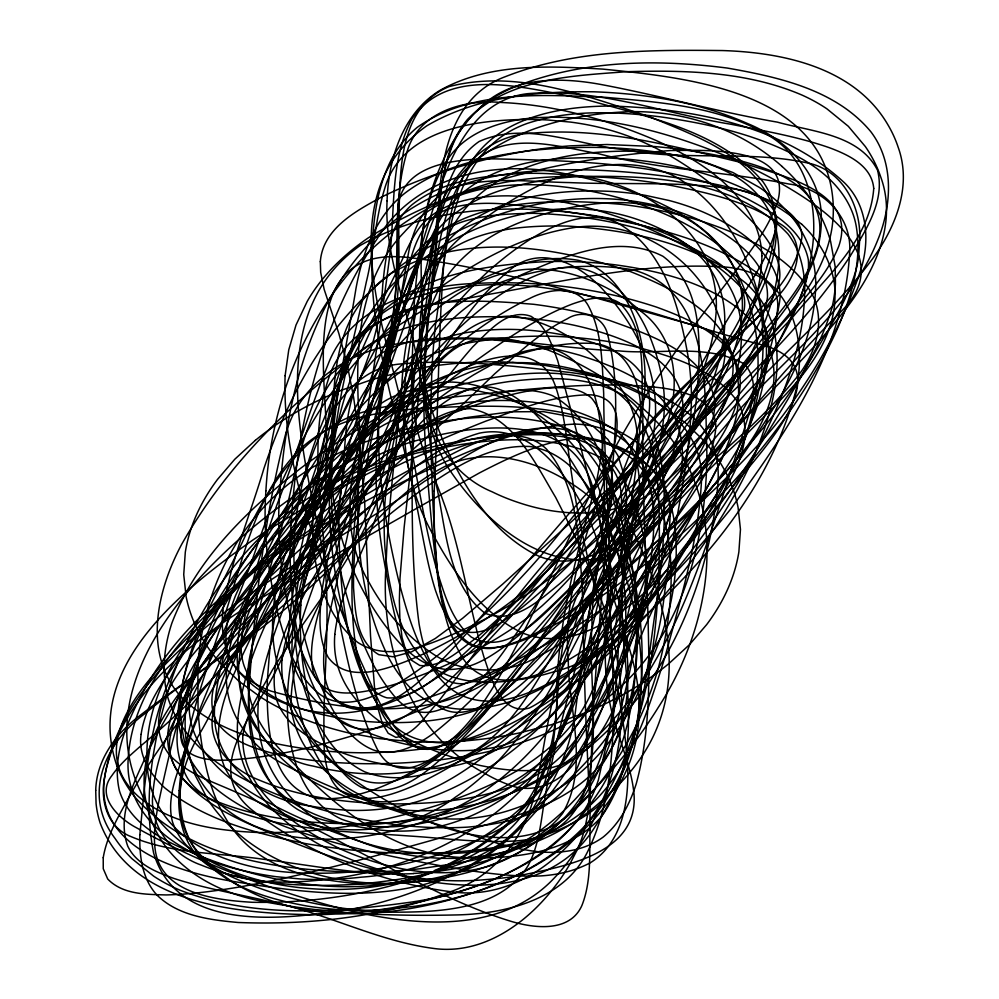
<?xml version="1.0" encoding="UTF-8"?>
<svg xmlns="http://www.w3.org/2000/svg" width="999" height="999" viewBox="0 0 999 999"><rect width="100%" height="100%" fill="white"/><g stroke="black" fill="none" stroke-linecap="round" stroke-linejoin="round"><path stroke-width="1.5" d="M106.681 767.17C86.413 844.367 174.288 871.528 232.517 881.318C308.703 893.793 392.22 904.782 464.21 869.667C520.666 840.022 559.777 786.663 590.297 732.167C615.471 682.242 642.619 630.506 646.291 573.701A367.382 247.252 -7.6 0 0 645.329 547.277C639.098 502.322 618.531 453.047 575.362 432.48C520.579 414.198 468.943 455.032 424.313 481.431C338.611 543.181 239.448 587.674 165.272 664.41C136.064 695.616 111.613 733.466 104.87 776.373C99.65 799.362 107.005 827.447 131.006 836.6C172.815 854.282 219.343 852.759 263.586 859.302C313.374 865.471 363.099 876.036 413.536 873.613M185.077 755.906C178.247 784.889 177.06 817.244 191.833 844.08C215.522 884.078 264.435 898.376 307.442 906.093A249.388 167.844 -7.6 0 0 344.081 909.902L356.531 910.301A240.871 162.113 -7.6 0 0 387.774 909.34L415.596 906.18A255.369 171.865 -7.6 0 0 476.973 891.458C534.128 872.701 587.637 836.625 616.57 782.692C657.617 704.195 642.856 609.552 608.878 531.356C591.083 492.644 570.616 454.483 542.657 422.015C529.795 407.717 514.872 393.718 495.904 388.349A33.691 22.677 -7.6 0 0 468.469 389.46C430.981 404.071 406.605 438.536 382.367 468.881C358.666 500.287 336.8 533.079 312.325 563.911C284.078 599.85 251.273 632.055 224.925 669.492M669.093 609.827C648.226 688.336 600.611 760.689 534.19 808.004A284.74 191.633 -7.6 0 1 452.472 849.962C425.487 859.652 397.452 866.42 369.006 870.117A258.828 174.188 -7.6 0 1 310.939 873.076C240.647 873.613 146.89 844.28 147.065 759.078C144.555 696.378 182.08 639.897 225.349 597.777C279.283 545.704 343.706 506.206 409.041 470.204C461.738 439.085 525.012 425.974 585.476 437.375C615.459 442.682 647.427 455.819 662.374 484.115C673.913 505.282 676.36 529.932 676.211 553.646A521.74 351.136 -7.6 0 1 669.093 609.827M107.005 766.258C126.761 690.222 193.606 639.86 257.168 600.474C330.644 557.067 404.857 514.847 479.245 473.026C504.07 460.127 529.57 447.777 556.942 441.358C594.505 431.206 634.565 449.213 651.61 484.44C679.02 541.408 673.975 607.991 658.466 667.582C638.786 736.4 598.139 801.648 535.714 839.035M255.294 440.384L234.802 459.228L217.532 479.395A283.129 190.547 -7.6 0 0 185.302 552.222L183.729 574.575L186.114 596.59A283.129 190.547 -7.6 0 0 221.016 663.973L238.973 681.293L260.115 696.765A283.129 190.547 -7.6 0 0 348.826 732.954L379.458 738.623L411.263 741.645A283.129 190.547 -7.6 0 0 519.892 732.816L551.498 724.675L581.818 714.073A283.129 190.547 -7.6 0 0 668.88 663.611L689.385 644.767L706.655 624.612A283.129 190.547 -7.6 0 0 738.885 551.773L740.459 529.433L738.074 507.405A283.129 190.547 -7.6 0 0 703.171 440.022L685.214 422.714L664.073 407.23A283.129 190.547 -7.6 0 0 575.362 371.041L544.73 365.372L512.924 362.362M434.315 870.629C496.191 844.417 543.394 792.682 580.232 737.961C621.927 671.715 653.983 595.779 653.895 516.371C652.672 492.919 647.727 469.155 633.653 449.862C619.218 432.292 597.077 424.525 574.837 424.1C518.119 426.735 465.784 452.435 415.097 475.811C331.431 517.382 247.315 563.936 183.991 634.09A453.658 305.319 -7.6 0 0 149.138 681.118C131.094 713.935 110.365 752.284 119.505 791.108C131.019 826.872 169.256 843.256 201.249 856.455C287.375 889.959 392.47 905.356 473.526 850.624A220.929 148.689 -7.6 0 0 494.892 835.364C538.886 803.233 556.318 748.051 557.005 695.504C556.992 622.202 577.672 551.823 596.49 481.73C601.348 454.782 611.176 421.516 591.595 398.151C578.209 386.351 559.203 386.875 542.544 388.698C497.814 394.842 455.294 411.388 414.073 429.183A623.326 419.505 -7.6 0 0 302.585 490.259C206.543 554.82 69.668 688.224 152.173 812.037A260.901 175.587 -7.6 0 0 171.516 833.703C197.203 857.704 229.907 873.176 263.886 881.355A225.874 152.01 -7.6 0 0 297.789 887.424C341.92 892.457 387.55 888.573 429.258 872.789M427.46 293.594C541.346 263.261 652.497 317.382 761.188 344.63C850.798 368.269 750.761 460.776 724.849 496.828C689.148 538.873 661.013 586.6 626.435 629.507C592.382 671.116 551.023 706.418 506.031 735.689C464.785 760.264 414.023 790.696 364.86 771.877C330.12 755.207 312.225 717.569 302.485 682.167A518.369 348.863 -7.6 0 1 296.441 651.136A495.529 333.504 -7.6 0 1 295.017 610.988C297.165 569.005 311.076 529.008 321.228 488.561C330.282 455.831 332.267 421.828 338.511 388.574C344.106 348.064 371.478 311.151 411.039 298.838A155.394 104.583 -7.6 0 1 427.472 293.606M353.159 909.015C288.187 918.705 178.359 935.289 153.609 852.984C142.045 794.704 154.47 733.94 172.103 678.084A677.734 456.118 -7.6 0 1 188.774 638.211C217.657 578.384 262.25 525.262 319.63 491.058A275.162 185.19 -7.6 0 1 355.107 472.589C414.448 447.04 479.433 433.391 544.105 434.815C565.796 436.538 591.982 438.736 605.756 457.992C614.51 472.09 613.261 489.572 610.926 505.294C593.856 572.602 584.24 641.258 575.611 710.089C567.145 778.783 522.34 838.835 461.188 870.017A276.436 186.051 -7.6 0 1 353.159 908.99M568.419 481.655C530.819 458.266 480.781 446.066 440.035 469.043C393.831 494.193 362.649 538.011 324.987 573.414A769.417 517.832 -7.6 0 1 294.181 601.298C247.028 642.744 192.258 674.2 144.068 714.273C104.583 743.406 82.155 795.441 115.072 838.473A218.194 146.853 -7.6 0 0 131.993 858.728L153.659 876.16A183.142 123.252 -7.6 0 0 179.957 890.171C253.696 918.718 335.502 912.674 412.237 901.96C482.055 891.52 553.021 860.776 593.181 800.124C625.986 754.57 636.713 697.452 636.288 642.282C638.773 590.359 634.265 530.069 588.873 496.253A234.39 157.742 -7.6 0 0 568.419 481.655M734.777 305.869C700.461 281.119 658.216 270.879 616.945 265.047A324.388 218.319 -7.6 0 0 544.555 261.688C483.329 265.197 413.673 274.8 370.604 323.177C342.832 356.119 334.066 399.563 323.763 440.209C305.382 517.819 251.548 594.23 281.393 676.473A477.41 321.303 -7.6 0 0 294.38 708.666C310.04 738.885 331.855 770.516 365.846 781.218A38.536 25.937 -7.6 0 0 394.068 781.093C428.109 770.828 453.496 744.03 478.109 719.779C516.758 679.195 553.771 637.025 595.004 598.975C644.18 551.685 697.427 508.066 740.434 454.782C768.83 420.704 789.597 369.443 758.503 330.057M801.822 224.388C730.644 166.558 632.217 150.812 542.969 160.252C501.548 165.484 458.454 184.59 438.249 223.039C385.364 326.648 362.55 446.903 384.303 562.037C392.345 606.855 400.174 653.783 425.362 692.657C461.014 744.917 517.395 679.745 544.68 652.397C610.451 578.933 671.865 501.298 745.516 435.252C785.776 393.956 841.633 347.902 834.377 283.803A200.499 134.94 -7.6 0 0 801.885 224.363M782.117 166.496C749.799 137.487 708.353 119.38 665.421 113.686A172.29 115.959 -7.6 0 0 631.068 111.626C574.313 113.524 514.572 127.535 470.404 165.01C438.024 193.868 433.803 239.373 429.47 279.807C424.975 319.855 412.924 359.066 413.224 399.6C413.524 436.101 431.805 468.756 443.631 502.36A871.628 586.613 -7.6 0 1 453.146 532.08C464.76 573.613 471.853 616.283 484.115 657.654C491.158 677.709 500.699 715.609 529.183 708.091C557.08 694.455 574.537 666.945 593.518 643.506C615.109 614.572 635.339 584.627 656.867 555.631C714.36 473.176 801.535 407.879 831.717 308.791A276.885 186.351 -7.6 0 0 835.439 283.341L835.139 266.358L830.594 241.308A298.876 201.149 -7.6 0 0 782.092 166.508M116.983 766.096C82.68 667.245 182.705 589.672 252.997 539.91C325.811 491.77 404.632 453.134 485.764 421.153C519.855 409.041 554.707 394.58 591.458 394.855C637.087 399.95 609.153 458.541 602.946 484.552C583.616 541.583 562.974 600.411 568.294 661.638C568.881 711.788 589.41 767.07 562.449 813.611C528.646 855.956 470.392 861.026 420.529 868.693A380.107 255.819 -7.6 0 1 353.196 872.09C276.111 869.58 187.625 857.866 134.153 796.166A236.676 159.291 -7.6 0 1 117.045 766.071M734.827 305.844A183.217 123.314 -7.6 0 1 758.428 330.082M535.826 839.123A193.107 129.957 -7.6 0 1 413.549 873.413M764.16 323.901A169.156 113.836 -7.6 0 1 766.295 369.455C756.156 406.256 729.407 435.139 703.82 462.2C667.894 498.688 629.445 532.554 593.256 568.781C538.311 621.79 493.931 685.551 433.803 733.141C416.77 745.429 394.93 757.479 373.464 750.012C355.369 742.856 342.994 726.685 333.191 710.564C306.855 663.636 294.98 609.402 293.868 555.906A643.743 433.241 -7.6 0 1 301.273 488.224C320.667 403.396 370.517 330.494 405.731 252.01C410.439 242.033 415.484 232.043 422.764 223.676C444.443 200.399 478.184 195.767 508.441 195.841C555.407 197.153 601.435 209.39 644.817 226.91C684.065 244.355 725.411 264.772 751.585 300.125A191.683 129.008 -7.6 0 1 764.185 323.888M185.015 755.906A435.239 292.919 -7.6 0 1 225.037 669.517M512.924 362.375A283.129 190.547 -7.6 0 0 404.295 371.178L372.689 379.32L342.37 389.922A283.129 190.547 -7.6 0 0 255.307 440.384M212.5 716.395C208.454 746.315 232.854 769.854 258.691 779.869C300.262 797.452 345.841 802.834 390.621 803.945C437.25 804.008 485.364 799.799 528.021 779.482C570.978 758.928 596.703 715.097 606.93 670.004C618.768 621.353 621.478 571.041 632.754 522.277C639.46 492.382 651.635 464.223 662.175 435.576C681.268 394.53 679.969 340.359 640.946 311.288A223.776 150.599 -7.6 0 0 617.894 294.243C588.648 276.448 553.846 265.634 519.418 270.08C478.409 275.986 442.944 300.724 414.123 329.308C353.234 386.438 327.922 467.282 297.777 542.42A684.315 460.551 -7.6 0 1 279.857 577.235C255.382 622.315 220.017 664.235 212.5 716.395M237.812 718.731C231.244 790.546 295.829 838.86 355.656 861.338A329.72 221.903 -7.6 0 0 387.1 871.89C457.092 892.169 551.061 897.589 595.054 826.735C629.607 774.7 641.82 711.85 649.862 650.911C657.517 590.397 669.455 529.32 662.125 468.144C658.666 439.41 646.74 409.041 620.554 393.868C586.625 375.437 546.028 377.085 508.841 381.593A217.245 146.204 -7.6 0 0 470.467 389.435C416.296 401.785 369.443 437.724 342.657 486.251C302.285 560.689 247.377 632.267 237.812 718.731M411.713 375C414.173 457.942 407.979 541.533 419.093 624C423.376 648.176 432.492 685.376 463.723 683.691C502.322 676.585 531.668 647.177 560.489 622.677C662.837 528.521 741.058 412.3 838.735 313.748C914.172 243.843 779.732 181.381 732.242 158.554C669.917 132.33 602.434 113.836 534.278 117.807C502.447 120.454 467.569 130.732 448.476 158.192C427.447 188.761 423.114 226.785 418.269 262.612A1765.97 1188.523 -7.6 0 0 414.061 306.131L411.713 375M622.427 585.913C617.807 662.025 649.787 749.974 601.061 817.12C575.449 845.928 535.876 855.019 498.913 857.367A191.446 128.846 -7.6 0 1 470.279 857.691C395.654 858.079 335.839 807.866 287.163 756.743C266.745 736.962 249.288 712.025 247.627 682.729C246.341 641.97 267.944 605.332 289.161 572.152C319.618 526.598 354.096 483.941 385.427 439.023C427.572 383.092 455.207 314.485 510.439 269.455C542.919 242.869 583.354 266.246 606.181 293.256C638.249 328.921 660.426 376.66 654.645 425.487C648.326 479.857 622.315 530.506 622.427 585.913M691.458 395.317C691.033 465.034 671.44 532.829 663.523 601.81C651.96 687.599 608.641 776.76 521.303 806.156C491.233 817.931 458.166 821.977 426.198 816.82C367.707 806.83 299.213 772.09 290.996 706.892C290.185 616.096 365.072 549 385.389 463.723C397.227 411.65 410.639 357.792 446.303 316.221C470.392 286.139 498.701 259.091 531.418 238.549C556.031 223.764 587.025 210.015 615.559 221.865C664.884 248.189 679.844 308.978 688.723 359.99A649.462 437.087 -7.6 0 1 691.458 395.317M761.937 255.769C760.464 326.973 712.712 385.714 674.899 442.32C631.743 497.589 594.243 558.366 542.082 605.844A318.631 214.448 -7.6 0 1 516.483 625.711C477.697 652.122 434.74 672.577 389.722 685.826C365.934 691.533 324.687 703.608 313.411 672.777C307.317 646.278 317.033 619.48 323.614 594.018C344.031 522.627 368.843 452.335 383.516 379.433A1433.727 964.922 -7.6 0 0 392.619 320.192C401.273 264.997 390.909 207.605 406.581 153.471C417.182 112.512 463.124 99.188 500.736 102.447C554.22 104.795 606.693 119.281 655.719 140.31C694.555 158.029 734.702 182.105 753.908 221.978A189.972 127.86 -7.6 0 1 761.176 247.04L761.937 255.769M815.733 281.98C815.746 358.778 764.51 421.478 724.2 482.367C676.41 553.096 645.092 649.213 552.26 672.277A163.636 110.127 -7.6 0 1 530.594 677.734C499.113 683.503 463.536 686.538 435.127 668.88C411.001 653.071 399.737 624.712 393.057 597.814A650.424 437.737 -7.6 0 1 384.64 542.582C380.869 476.273 400.174 411.788 416.87 348.414C426.186 315.821 431.568 282.118 442.969 250.137C463.411 180.807 538.923 155.232 604.195 151.885A227.297 152.972 -7.6 0 1 642.744 151.586L667.732 153.921A199.7 134.403 -7.6 0 1 702.322 161.176L732.954 172.54L759.402 187.425A220.192 148.189 -7.6 0 1 792.944 218.444C807.142 236.476 815.147 259.066 815.733 281.98M189.498 700.923C186.338 736.887 212.013 766.932 240.297 785.489C276.96 810.114 318.231 826.96 359.777 841.408C441.283 873.376 536.376 860.451 601.798 800.649A275.075 185.127 -7.6 0 0 623.339 779.882A264.123 177.76 -7.6 0 0 652.172 738.561C694.405 653.196 649.912 558.553 607.817 482.604C592.195 452.859 568.643 426.823 538.111 412.013A231.131 155.544 -7.6 0 0 511.088 400.224C471.053 386.413 423.201 378.471 384.79 401.099C354.083 419.955 335.04 451.648 314.148 479.92C266.271 548.876 200.524 614.11 189.498 700.923M359.478 425.324C362.35 489.722 342.969 551.71 329.533 613.898C323.439 645.841 311.488 706.493 360.077 709.652C405.844 710.189 448.863 690.609 490.109 672.939C563.898 638.611 634.377 593.881 688.274 532.167A487.175 327.884 -7.6 0 0 730.943 470.142C757.354 420.005 769.168 361.276 759.952 305.057C752.921 265.672 715.771 240.21 682.879 222.552A332.704 223.913 -7.6 0 0 616.758 197.19C547.377 178.896 456.306 173.401 404.32 232.168C354.483 283.279 355.319 358.878 359.478 425.324M642.894 415.334C642.082 477.997 645.142 540.621 647.639 603.221C649.038 663.486 652.222 725.137 636.201 783.903C629.77 804.033 619.805 823.401 603.234 837.037C585.127 850.324 562.387 853.558 540.471 851.96C526.623 850.611 512.999 847.552 499.562 843.993C423.776 819.068 344.842 799.237 275.187 759.415C247.153 741.907 226.598 711.625 226.323 677.896C226.973 626.173 255.607 580.257 285.264 539.872C347.577 460.714 425.037 394.33 508.366 338.149C528.883 324.975 550.024 312.4 572.927 303.808C587.637 298.713 605.344 293.906 619.542 302.984C648.801 331.593 640.197 378.196 642.894 415.334M242.807 735.414C240.759 791.683 296.341 827.509 341.109 849.325C387.013 869.505 439.96 880.668 489.098 866.058C530.257 852.659 562.087 821.215 592.145 791.583A665.646 447.989 -7.6 0 0 658.179 707.567C713.461 622.539 732.941 501.323 656.805 421.865C626.348 390.309 588.923 365.609 547.927 350C523.276 341.084 495.866 333.491 469.892 341.308C435.714 353.421 419.905 389.498 407.392 420.704C390.347 467.12 375.399 514.847 348.489 556.805C324.9 595.841 296.204 631.455 272.265 670.267C260.851 690.971 246.978 711.688 242.807 735.414M279.683 496.228C272.665 568.344 301.323 778.895 416.371 683.741C459.19 647.002 492.882 601.273 529.932 559.078C592.295 485.539 657.305 414.248 724.937 345.517C753.733 312.762 794.867 282.867 801.922 237.238C802.01 219.43 785.576 208.092 771.103 201.311C747.614 190.597 722.14 185.215 696.852 180.732C638.124 171.566 578.171 166.046 518.856 172.552C472.914 177.585 427.372 193.419 391.421 223.064C312.025 288.524 285.377 397.702 279.683 496.228M287.512 699.025C286.238 743.631 297.09 798.451 341.646 819.255C392.857 837.986 448.514 818.593 496.803 799.737A325.449 219.031 -7.6 0 0 533.279 782.017C663.386 715.496 699.775 563.424 742.195 436.238C748.151 413.686 763.124 384.016 744.218 363.923C706.405 342.969 660.252 355.032 619.018 350.886C564.497 348.976 510.676 337.625 456.019 337.987C430.394 338.424 403.022 339.161 380.856 353.758C333.042 391.883 351.411 461.076 336.551 513.374C322.352 575.824 287.962 633.628 287.512 699.025M434.153 491.096C434.028 530.731 433.891 571.291 445.729 609.527C451.835 629.745 468.032 650.287 491.258 648.451C535.539 641.733 570.891 610.464 605.744 584.702C662.325 537.462 719.043 489.547 767.819 434.066A614.273 413.411 -7.6 0 0 782.754 415.609C815.858 371.278 843.693 322.265 860.851 269.543C870.141 240.297 867.419 205.444 844.592 182.892C782.517 125.387 693.281 108.604 611.276 106.056C557.579 105.944 491.633 118.456 465.834 171.666C452.697 197.115 447.727 225.737 444.617 253.933C437.874 332.779 438.573 412.088 434.153 491.096M589.997 830.231C589.435 855.394 591.321 881.692 581.88 905.556C569.88 932.641 534.303 928.396 510.976 921.315C455.919 904.507 405.644 875.711 354.657 849.587C307.105 823.563 257.829 800.986 207.829 780.169C193.719 773.988 180.257 766.233 169.518 754.982C137.562 713.436 183.279 666.121 209.253 635.352C299.9 543.531 402.11 464.06 494.505 373.976C517.307 353.933 539.785 332.567 567.17 318.843C582.617 308.803 603.671 316.271 607.667 334.715C624.962 403.459 609.378 475.237 606.168 544.817C597.752 639.747 589.735 734.852 589.997 830.231M701.51 480.207C698.688 539.91 680.968 597.926 665.446 655.319A2119.478 1426.435 -7.6 0 1 652.484 695.529C639.273 734.477 622.764 774.038 592.569 803.059C558.703 835.901 510.914 848.85 465.047 852.709A212.487 143.007 -7.6 0 1 427.797 853.396C372.752 851.772 314.598 831.468 281.219 785.514A247.302 166.446 -7.6 0 1 265.247 756.143C245.479 702.309 269.992 646.253 288.049 595.654C308.616 537.275 329.82 476.91 372.115 430.232C420.342 367.807 504.258 350.761 578.271 370.317A250.374 168.506 -7.6 0 1 607.929 378.708C653.234 392.982 703.508 426.96 701.51 480.207M777.809 305.469C776.023 340.184 762.524 373.301 749.213 404.982C709.178 483.591 670.716 564.522 614.947 633.466A595.192 400.574 -7.6 0 1 580.307 670.341L540.184 705.469A720.192 484.702 -7.6 0 1 501.111 734.69C454.82 763.748 322.402 859.989 324.026 738.935C322.789 682.717 330.269 626.535 325.324 570.329C323.114 504.233 306.718 434.652 331.343 370.879C357.892 309.915 429.445 305.906 485.751 294.905C564.285 281.306 643.381 261.963 723.626 266.92C746.103 268.406 777.809 278.271 777.809 305.469M139.86 834.677C139.273 855.756 142.045 878.908 156.955 895.054C178.172 916.021 209.753 919.867 238.087 922.489C309.253 925.211 382.142 917.282 449.125 892.194C496.94 876.373 529.12 832.067 536.738 783.316C544.667 745.217 549.013 706.231 561.288 669.143A674.775 454.133 -7.6 0 1 568.681 648.388C583.091 611.875 602.047 577.222 614.273 539.835C623.701 512.774 628.321 474.675 599.962 457.105C543.331 429.545 476.198 439.985 416.945 453.009A225.936 152.06 -7.6 0 0 366.933 470.879C282.992 510.264 224.051 586.613 177.06 664.21C149.213 716.37 145.567 776.985 139.86 834.677M430.819 404.695C430.544 459.19 432.729 513.723 437.112 568.044C440.909 595.579 443.718 631.38 471.653 645.554C506.905 655.082 540.684 631.843 570.516 616.058C608.391 593.044 644.093 566.495 677.559 537.45A701.935 472.415 -7.6 0 0 707.866 509.04C758.74 456.156 805.731 397.839 836.525 330.781C850.511 298.851 862.012 263.699 856.58 228.459C851.91 195.954 826.073 171.666 798.313 156.943C755.494 134.128 707.379 123.489 659.69 116.746C615.821 111.501 570.004 109.39 527.46 123.352C445.467 152.148 447.102 255.157 435.339 325.761A1836.674 1236.1 -7.6 0 0 431.78 373.164L430.819 404.695M609.315 546.828C609.615 604.482 597.215 663.473 614.035 720.004C620.891 744.717 631.668 768.606 634.04 794.38C638.411 855.119 561.6 866.845 517.232 876.023A266.383 179.271 -7.6 0 1 484.965 879.657C408.141 886.725 333.991 860.127 264.498 830.519C217.957 811.55 150.412 777.122 171.766 715.247C189.598 656.068 232.842 609.64 270.08 561.925C321.453 504.595 349.151 420.254 422.839 386.8A55.245 37.175 -7.6 0 1 452.759 382.105C483.304 383.529 511.863 397.127 536.875 413.923A299.126 201.311 -7.6 0 1 556.406 428.996C591.271 457.579 609.865 502.122 609.315 546.828M610.576 575.137C611.338 624.088 606.381 676.173 577.36 717.357C544.243 763.111 490.771 787.712 438.561 804.894C380.157 823.238 318.956 833.678 257.642 832.479C215.984 830.631 171.041 824.412 138.224 796.365A130.994 88.162 -7.6 0 1 122.577 776.635C105.519 743.843 126.811 707.904 147.278 682.28C174.95 647.789 208.242 618.481 238.586 586.463C292.794 529.02 333.104 459.865 390.234 404.982A924.475 622.177 -7.6 0 1 423.239 373.826C455.881 345.292 489.935 317.245 529.395 298.614C548.176 288.786 577.634 284.116 588.985 307.03C602.447 333.604 602.072 364.41 603.683 393.469C603.97 454.095 608.803 514.56 610.576 575.137M248.751 683.778C247.665 729.17 256.331 782.816 297.527 809.402C338.186 832.592 387.912 825.062 431.406 815.084A238.886 160.777 -7.6 0 0 464.31 804.907L474.775 800.848A219.156 147.49 -7.6 0 0 509.228 783.978C552.459 759.103 587.25 720.329 607.742 674.899C627.122 633.191 632.991 587.2 643.244 542.807C651.148 500.374 673.988 462.5 681.68 420.117C693.393 359.178 619.23 335.202 573.226 325.037A300.499 202.235 -7.6 0 0 510.289 317.033C452.347 315.11 386.051 320.866 343.981 365.671C315.309 396.765 302.934 438.436 293.244 478.646C279.895 547.34 250.637 613.086 248.751 683.778M659.402 535.764C659.165 620.866 651.723 709.789 611.051 786.188A460.551 309.952 -7.6 0 1 601.223 802.859C570.516 853.308 517.694 899.212 454.745 892.232C382.192 883.428 310.127 855.219 252.347 810.289C202.959 770.928 250.874 718.131 271.84 678.633C305.332 618.656 306.144 547.627 332.58 485.077C353.821 432.704 404.545 399.675 457.567 385.801A236.513 159.178 -7.6 0 1 492.682 377.759C522.002 372.889 552.322 370.741 581.643 376.71A92.732 62.413 -7.6 0 1 612.512 388.986C659.565 421.091 659.053 484.752 659.402 535.764M281.88 660.426C278.246 734.203 350.612 782.417 408.291 812.649C466.133 841.295 549.512 857.929 587.849 790.421C625.611 726.997 630.968 651.523 649.737 581.543C661.75 534.964 679.158 489.885 689.16 442.769A982.292 661.088 -7.6 0 0 697.115 392.682C700.574 346.491 704.332 287.5 663.024 256.331C617.657 232.917 564.822 256.094 521.865 274.625A294.63 198.289 -7.6 0 0 484.877 295.354C430.394 325.662 402.447 383.753 387.899 441.82C365.409 520.804 293.481 577.634 281.88 660.426M320.329 261.638L320.691 272.465L324.2 289.485L338.848 333.491L347.14 364.298L353.596 397.265L358.491 431.755L364.697 502.822L370.517 635.801L374.55 687.712L377.809 707.841L382.267 723.239L388.199 733.291L395.879 737.374C414.498 734.677 424.8 716.62 436.538 703.883C454.707 680.956 471.628 657.067 489.123 633.628C554.72 542.02 636.688 464.16 715.434 384.178C757.404 334.965 885.951 224.738 777.247 173.501C747.639 160.552 715.609 154.321 683.778 149.763A437.337 294.33 -7.6 0 0 654.482 146.541L606.98 144.505L569.967 145.866A330.269 222.278 -7.6 0 0 533.304 149.975C480.981 158.217 429.582 173.589 381.955 196.853C356.081 210.851 322.802 228.659 320.329 261.638M424.937 371.116C424.45 393.007 426.461 415.172 433.404 436.039A322.44 217.008 -7.6 0 0 446.74 465.546C479.27 515.921 537.025 570.641 601.972 558.129C659.44 537.637 688.748 479.07 728.508 436.938C766.108 394.031 809.352 356.231 844.23 310.939C873.401 273.938 898.163 224.35 880.668 176.798A249.35 167.82 -7.6 0 0 865.384 146.603L848.326 126.299L826.922 108.841A189.573 127.585 -7.6 0 0 802.185 95.155C747.102 71.404 685.651 70.03 626.61 71.703C571.952 75.862 508.553 78.097 467.507 119.43C437.762 155.057 441.133 204.171 436.238 247.565C432.38 288.736 425.974 329.72 424.937 371.116M591.982 627.022C585.601 698.676 623.801 835.951 512.887 841.096C478.084 842.969 443.419 838.111 408.741 835.963C351.348 831.692 292.395 831.043 237.537 811.563C219.53 804.794 200.487 796.528 188.911 780.406A98.227 66.109 -7.6 0 1 185.864 775.174L184.303 771.952C162.138 722.789 194.98 672.315 223.764 633.953C256.818 590.022 293.631 548.463 319.93 499.862C355.219 433.304 384.89 341.646 472.402 331.793C505.906 327.023 540.209 329.57 573.126 337.038C598.638 343.668 626.798 352.135 642.519 374.95C659.065 404.583 643.019 438.711 632.23 467.407C609.727 517.782 591.458 571.141 591.982 627.022M613.698 704.72C612.787 752.934 610.377 803.046 589.597 847.402C567.17 899.112 506.943 913.96 455.681 914.947C390.434 916.345 324.488 913.86 260.377 900.936C214.41 891.945 167.52 865.609 151.036 819.33A238.973 160.827 -7.6 0 1 145.305 797.652C136.938 744.467 172.715 697.926 206.331 660.926C248.426 615.421 294.83 574.213 340.696 532.617C383.741 495.991 423.189 449.213 479.345 433.179C525.212 423.564 560.177 465.434 579.994 501.236A480.344 323.276 -7.6 0 1 587.524 516.008A474.712 319.48 -7.6 0 1 599.2 546.64C613.361 597.976 611.8 651.947 613.698 704.72M873.738 188.424C870.054 240.322 825.286 277.934 794.055 315.572A1647.788 1108.977 -7.6 0 1 748.276 362.637L688.336 418.556L587.275 507.367L502.485 584.303L462.699 618.219L435.377 638.436L411.526 651.86L393.281 656.805L378.821 654.682C355.956 641.183 355.294 611.201 353.534 587.674C353.134 543.518 360.002 499.737 367.982 456.431C384.915 370.554 408.229 286.051 435.04 202.76C449.587 157.13 473.026 99.85 527.597 93.681C596.853 87.662 663.598 113.386 731.156 124.288C764.11 130.919 797.452 136.563 829.27 147.677C848.114 154.67 871.802 165.597 873.738 188.424M95.717 790.321L96.066 803.508A203.796 137.163 -7.6 0 0 100.162 823.026C131.668 905.731 240.434 913.673 315.971 914.759A361.925 243.581 -7.6 0 0 392.32 907.766C469.617 892.369 571.216 865.109 598.413 779.882C613.324 710.739 635.289 639.31 621.341 568.206A548.638 369.243 -7.6 0 0 613.136 538.399C599.025 499.5 575.337 453.434 530.057 446.516C486.238 444.205 448.351 471.441 414.16 495.379C366.995 530.694 323.751 570.816 279.058 609.128C234.89 650.312 183.167 681.668 135.814 718.718C114.023 736.288 96.416 761.475 95.717 790.321M291.046 525.124C285.564 592.232 301.111 790.746 413.973 710.401C454.445 679.869 487.475 640.958 522.302 604.432C573.813 548.151 631.78 498.014 681.156 439.772C710.951 403.821 737.299 361.7 742.007 314.26C750.162 222.253 630.931 186.126 560.114 172.752C491.196 159.977 414.847 176.311 376.948 239.098C320.429 323.177 296.878 425.124 291.046 525.124M372.19 251.036C368.244 340.359 401.61 424.9 417.857 511.426C423.139 537.837 427.372 564.56 435.452 590.309C440.896 605.719 447.215 623.813 463.174 631.168C485.264 637.237 504.97 619.792 521.665 607.842C544.68 589.323 565.534 568.344 586.425 547.527C651.698 478.459 729.682 419.667 780.818 338.424A414.972 279.283 -7.6 0 0 802.697 290.634A449.75 302.685 -7.6 0 0 810.963 257.08C818.88 214.598 811.213 163.037 772.302 137.737C722.627 106.418 661.85 102.447 604.87 97.278C542.095 94.917 471.328 89.273 417.27 127.31C381.168 157.093 373.451 206.88 372.19 251.036M422.54 328.696L419.455 388.611L404.158 527.322L400.012 578.059L399.35 600.536L399.937 620.479L402.035 637.399L405.881 650.849L411.713 660.364L419.767 665.459C442.295 667.969 459.865 649.812 476.648 637.599C502.772 615.684 526.81 591.445 550.799 567.257C605.619 510.014 662.837 455.169 721.528 401.91C769.455 357.63 814.972 309.99 850.786 255.195C865.871 230.032 885.326 200.924 877.547 170.23C859.24 134.291 812.037 131.768 777.397 122.14C717.831 111.888 659.602 95.417 600.224 84.353C559.34 76.923 511.038 76.561 479.595 108.104C455.182 131.406 439.81 162.625 430.269 194.63A447.24 300.999 -7.6 0 0 424.4 220.28C418.231 256.156 422.702 292.57 422.54 328.696M604.12 478.022C607.767 593.381 559.04 700.511 542.519 812.899C539.81 830.931 536.863 849.425 528.071 865.658C499.25 912.512 433.966 912.212 385.277 912.199C332.093 909.34 278.746 898.813 230.282 876.21C206.868 864.085 181.593 848.488 172.602 822.227C168.556 807.791 171.341 792.557 175.487 778.483C209.728 671.465 257.355 565.784 339.285 486.426A1028.146 691.957 -7.6 0 1 382.704 444.605C411.176 419.13 441.009 394.955 473.588 374.887C497.352 361.288 523.501 346.253 551.885 348.901C604.008 363.449 601.348 434.915 604.12 478.022M621.703 700.574L621.503 718.019L620.017 735.476A479.12 322.452 -7.6 0 1 607.217 788.498C593.993 822.939 576.223 856.705 549.6 882.754C496.978 933.228 415.759 925.786 350.212 910.913C276.036 892.057 203.309 865.009 136.364 827.709C118.581 818.356 95.342 796.365 111.851 775.649C120.005 763.873 131.006 754.52 141.683 745.129C169.518 722.04 195.929 697.24 220.055 670.267C273.276 610.839 317.782 544.43 367.819 482.43C395.579 451.723 424.95 410.202 470.317 408.628C514.16 416.933 534.902 462.799 555.656 497.402C588.024 560.914 619.03 628.184 621.703 700.574M859.789 237.937L858.628 256.643A240.359 161.763 -7.6 0 1 855.581 271.503C843.818 310.901 817.944 344.143 799.262 380.257C755.981 453.084 711.188 526.436 650.861 586.625C617.569 618.868 568.955 652.884 521.003 632.317C481.156 612.587 454.795 574.075 433.941 536.126C380.045 443.356 409.652 334.802 433.591 238.074C442.52 204.021 447.902 163.024 479.12 141.496C525.624 120.667 576.898 145.055 624.525 149.725C684.927 161.388 747.327 150 807.442 162.937C841.932 169.568 860.576 205.17 859.789 237.937M424.9 365.159C420.067 416.071 442.619 471.478 492.27 491.87A199.126 134.016 -7.6 0 0 518.818 502.659C565.771 518.506 622.777 518.793 662.012 484.627C698.351 454.47 724.063 414.036 757.916 381.356C795.341 342.57 836.163 306.73 868.868 263.661C894.03 231.318 912.961 187.899 898.089 147.015A235.202 158.292 -7.6 0 0 888.086 125.087C854.919 67.732 783.678 52.435 722.364 50.549C649.762 49.825 574.188 49.638 505.631 76.561C450.936 96.491 440.422 158.466 438.611 209.378C435.114 261.401 426.635 313.012 424.9 365.159M181.069 732.417C178.059 761.101 215.11 761.388 234.852 759.615C275.125 756.618 314.623 747.065 353.221 735.539A441.958 297.44 -7.6 0 0 381.668 726.011C442.145 700.561 506.181 677.572 556.843 634.565C601.723 593.618 621.84 534.74 653.833 484.627C678.571 444.917 714.547 409.777 724 362.4A184.253 124.001 -7.6 0 0 724.075 334.228L721.952 324.388L714.597 304.845A256.93 172.914 -7.6 0 0 696.653 277.11C667.007 240.734 618.406 219.78 571.603 227.972C519.98 236.288 473.526 263.112 431.718 293.381A524.063 352.697 -7.6 0 0 377.11 339.947C316.433 397.889 280.507 475.462 254.358 553.896C239.41 595.666 222.677 636.85 202.347 676.323C193.731 694.305 183.516 712.312 181.069 732.417M326.161 453.571C327.934 504.008 317.083 553.946 297.277 600.174C286.014 631.356 268.256 664.123 276.099 698.214C283.878 723.85 308.591 738.548 331.718 748.626C356.768 759.215 383.579 765.646 410.701 767.657C494.505 777.597 555.656 709.402 596.653 645.541C642.669 568.306 715.983 504.183 736.8 414.11A275.761 185.589 -7.6 0 0 736.575 370.179C734.615 348.751 718.331 331.556 697.677 326.348C605.956 301.211 514.61 272.602 420.242 258.978L409.365 257.617A141.883 95.479 -7.6 0 0 401.173 256.88C293.082 249.862 330.507 388.599 326.161 453.571M386.064 564.885C380.032 645.242 408.304 732.429 483.166 772.452C490.859 776.972 498.838 781.068 507.217 784.153C534.652 796.365 565.471 780.656 579.158 755.506C607.18 709.44 618.731 655.993 639.26 606.58C654.058 569.13 676.036 535.102 700.062 502.984C738.673 455.569 772.776 397.964 765.459 334.353C759.103 273.127 730.681 208.466 675.474 176.686C603.871 142.083 521.803 187.437 466.233 232.755C419.13 270.117 403.921 331.243 401.71 388.611C396.328 447.352 388.087 505.881 386.064 564.885M398.913 219.755L397.689 265.884L394.942 299.663A942.282 634.165 -7.6 0 1 391.283 325.125C381.143 382.654 360.664 437.674 344.755 493.718C335.589 525.486 326.948 557.517 322.09 590.284C319.655 612.587 317.108 636.825 328.184 657.354C347.04 682.717 382.192 670.516 406.593 661.201C434.665 649.937 461.188 635.114 486.476 618.606C538.711 585.739 580.244 539.185 616.146 489.585C648.463 446.466 684.814 406.531 716.52 362.937C746.328 319.268 782.979 269.992 775.361 214.086C759.789 158.179 697.527 136.538 649.238 116.633C585.651 95.717 516.458 69.068 449.088 86.601C397.677 107.83 400.249 173.152 398.913 219.755M821.303 218.619L821.215 224.9A229.87 154.708 -7.6 0 1 817.257 249.663C808.853 279.757 788.948 304.633 770.179 328.921C702.122 414.697 643.98 508.291 569.992 589.31C544.805 611.85 509.515 657.841 471.278 637.087C452.06 620.879 444.83 595.454 437.462 572.39C421.428 515.509 414.91 456.531 400.412 399.3C378.758 310.664 335.751 189.448 426.785 125.837C476.91 96.279 537.037 91.184 594.03 91.796C646.59 93.731 699.637 102.26 747.976 123.726C786.563 139.548 822.077 174.425 821.303 218.619M285.115 375.699C281.755 475.811 325.874 568.768 360.402 660.489C375.112 691.395 386.488 729.195 417.607 747.577C439.11 755.369 457.442 735.439 469.967 720.654C489.185 696.39 504.158 669.18 518.556 641.882C551.935 577.272 580.107 510.039 615.696 446.565C647.402 388.998 685.901 335.552 726.073 283.654C745.129 257.992 766.52 232.879 777.422 202.397C794.267 144.892 704.058 150.474 670.579 150.512C565.671 158.629 458.416 181.618 368.206 237.912A236.95 159.478 -7.6 0 0 307.217 301.386L296.004 325.037L288.761 349.837L285.115 375.699M248.614 693.381C247.615 723.463 250.637 755.818 269.168 780.743C285.926 803.096 312.45 815.234 338.736 822.439A182.78 123.014 -7.6 0 0 367.844 828.246C472.465 847.239 559.502 769.392 602.622 681.355C623.114 641.87 636.55 599.338 653.371 558.279C670.004 514.473 694.979 464.772 674.987 417.944C656.405 382.355 615.696 366.833 579.632 355.194C526.535 340.184 470.517 335.239 415.671 341.546C358.204 345.791 300.749 377.347 285.14 435.926C263.486 519.892 254.82 607.017 248.614 693.381M387.075 200.836C384.727 246.528 400.537 290.072 411.526 333.703C423.663 383.653 428.359 434.977 436.463 485.639C445.966 528.134 447.477 584.502 484.965 613.161C513.523 625.062 539.448 600.199 559.964 583.528C588.224 558.116 613.124 529.27 637.175 499.925C667.22 463.374 694.392 424.575 724.475 388.062A948.825 638.573 -7.6 0 1 740.958 368.843C777.222 327.085 822.189 286.101 831.817 228.946A267.145 179.795 -7.6 0 0 833.216 204.37C827.359 91.558 689.285 77.81 602.909 69.118C548.214 65.922 488.748 62.75 439.41 90.697C402.485 113.849 388.286 159.353 387.075 200.836M849.6 253.296C844.392 349.55 785.339 433.853 730.506 509.265C682.18 569.168 628.121 627.035 560.114 664.685C531.106 680.856 485.239 691.37 463.336 658.94C440.946 623.164 438.111 579.52 433.067 538.648C427.897 483.491 422.427 428.146 424.026 372.664A1437.249 967.282 -7.6 0 1 427.072 325.474C435.726 271.765 437.087 211.85 470.192 166.109C502.472 128.746 557.242 146.516 598.638 153.734C661.113 170.067 726.048 171.516 789.135 184.053C823.576 188.312 852.671 217.507 849.6 253.296M292.22 639.922C288.873 705.194 318.519 823.238 407.167 798.451C453.359 784.015 491.783 752.434 526.448 719.705C561.738 685.726 591.358 645.903 613.086 601.96C633.953 559.765 652.072 515.846 679.532 477.285C699.725 446.603 723.938 416.62 731.88 379.932C742.794 321.216 675.087 289.56 630.756 271.716C554.695 246.291 463.698 231.418 390.809 273.539L380.519 281.456A147.165 99.038 -7.6 0 0 369.106 292.707C328.446 336.126 334.403 398.838 331.531 453.633C327.048 517.457 294.717 575.761 292.22 639.922M419.73 329.433C418.294 368.581 428.996 407.205 444.006 443.044C463.436 486.038 489.91 529.645 532.455 552.984C564.672 571.216 602.559 556.006 627.772 533.041C664.485 501.76 693.568 462.924 724.899 426.561C775.524 364.398 846.902 317.07 877.634 240.334C891.845 205.794 894.505 162.675 870.741 131.593C835.863 89.685 778.571 77.048 727.322 68.069C655.881 58.866 580.531 60.077 512.999 87.612C484.503 99.563 459.815 121.965 450.149 151.848C442.582 173.064 440.022 195.579 437.162 217.807C433.116 255.294 421.191 291.621 419.73 329.433M640.496 417.669C634.84 521.416 604.607 621.915 589.373 724.437C584.927 748.376 578.658 773.388 562.012 791.995C537.737 817.194 501.311 824.25 467.819 827.11C426.785 829.582 385.626 824.812 345.592 815.871C300.499 805.019 255.707 789.422 217.357 762.761C195.354 746.191 176.623 724.799 168.032 698.214C161.314 673.376 163.824 647.352 171.865 623.151C196.378 558.803 247.839 509.565 301.011 468.019C352.697 429.345 409.353 397.49 468.881 372.577C507.192 357.58 547.24 341.995 589.06 343.281C627.36 343.044 642.906 385.214 640.496 417.669M715.072 401.985C712.474 458.853 663.486 498.051 633.316 542.032A565.659 380.694 -7.6 0 0 611.788 573.513C567.569 652.834 534.453 744.592 455.369 797.177C392.669 844.417 298.077 839.547 239.623 787.899A128.609 86.551 -7.6 0 1 224.163 765.996C207.367 723.189 231.543 678.958 249.388 640.684C272.452 593.881 295.692 546.79 310.776 496.678A947.452 637.649 -7.6 0 0 320.017 461.351C328.184 425.799 329.82 387.899 347.377 355.182C383.566 292.207 471.753 299.325 533.653 304.295A370.891 249.613 -7.6 0 1 609.702 320.492C650.262 335.227 706.78 353.072 715.072 401.985M267.295 681.081C266.758 722.489 267.47 787.749 318.644 798.663C372.49 801.323 419.992 768.031 463.074 739.772A545.841 367.357 -7.6 0 0 499.125 711.738C549.325 670.379 587.499 615.921 612.387 556.043C631.243 511.213 650.149 466.246 674.737 424.175C694.33 384.078 725.836 350.549 744.13 310.027C749.437 277.859 714.897 259.315 690.709 247.153C641.208 225.287 587.112 214.922 533.166 213.299C494.443 214.061 437.912 215.522 420.342 257.442C409.927 287.35 402.897 318.469 389.111 347.19C351.673 430.307 299.051 507.554 279.071 597.702A968.081 651.535 -7.6 0 0 269.58 652.06L267.295 681.081M289.298 624.737C283.067 673.239 318.381 715.784 362.937 730.531A235.427 158.454 -7.6 0 0 399.313 742.669C431.118 750.411 464.747 753.908 497.002 746.852C531.406 739.26 558.466 713.236 574.587 682.816C606.281 621.69 617.195 551.598 654.17 492.844C697.727 420.791 778.046 295.329 673.114 235.752A192.682 129.683 -7.6 0 0 647.24 223.127C577.222 194.643 496.028 210.752 434.203 251.348A250.237 168.419 -7.6 0 0 405.844 272.59C353.459 314.448 339.41 382.842 326.061 444.805C312.1 504.345 294.068 563.511 289.298 624.737M378.858 417.694C376.673 472.402 385.689 526.86 398.489 579.882C406.581 611.488 415.896 643.631 434.328 670.953C480.756 739.71 571.241 674.899 614.348 635.489C667.707 586.251 712.312 528.046 748.488 465.209C778.508 409.802 805.544 349.4 804.707 285.152C803.895 267.02 799.15 248.526 787.936 233.953C735.414 178.072 646.353 174.837 574.65 176.711C522.102 181.306 460.377 193.569 429.27 240.771C410.914 268.993 400.924 301.71 391.546 333.741A798.813 537.612 -7.6 0 0 381.693 384.178L378.858 417.694M627.684 766.695C628.895 801.598 622.577 842.519 590.509 862.661C570.928 873.138 548.513 876.747 526.473 876.111C502.135 875.511 477.972 872.04 453.983 868.069C397.465 858.191 340.809 847.065 286.813 827.222C259.802 816.832 233.192 804.045 211.301 784.789C189.223 765.921 176.935 737.724 178.384 708.641C184.428 645.129 221.503 590.284 259.116 540.834C304.195 485.202 356.393 435.015 415.846 394.917C451.336 371.428 536.55 323.801 556.368 389.011C565.496 417.22 567.282 447.065 571.915 476.198C585.901 573.901 621.653 667.782 627.684 766.695M670.067 514.46C669.992 544.243 659.103 572.552 648.95 600.099A1097.451 738.598 -7.6 0 1 629.283 645.591L615.933 671.977L596.228 706.967A1732.553 1166.033 -7.6 0 1 580.382 732.879C535.689 813.835 454.483 870.529 361.301 877.172A246.641 165.996 -7.6 0 1 300.474 878.97L276.748 876.76A246.216 165.709 -7.6 0 1 242.794 870.454C188.736 858.853 123.501 822.04 128.234 758.229C131.768 699.987 169.568 650.998 209.528 611.45C294.68 531.505 388.823 441.67 511.825 433.578A184.703 124.313 -7.6 0 1 537.025 432.892L546.428 433.241A198.364 133.504 -7.6 0 1 574.25 436.213C616.233 441.845 671.69 463.773 670.067 514.46M152.822 793.868C149.188 825.823 171.478 854.669 201.186 865.059C250.861 885.301 305.781 887.362 358.691 884.165C408.616 879.445 460.826 870.891 503.009 841.932C572.664 790.059 546.653 694.255 568.319 621.378C584.89 557.879 636.026 505.631 637.374 438.024A200.137 134.69 -7.6 0 0 626.398 397.065C602.447 356.356 560.914 322.153 513.011 316.271C474.35 314.348 445.442 345.654 424.775 374.513C400.924 408.191 381.805 444.855 360.139 479.907A917.794 617.694 -7.6 0 1 321.104 536.313C261.975 618.668 162.575 685.277 152.822 793.868M179.158 790.621C176.423 821.34 186.663 857.604 217.62 870.341C253.996 885.514 294.792 883.278 333.117 878.645A266.945 179.658 -7.6 0 0 368.581 872.065L380.057 869.192A252.647 170.03 -7.6 0 0 430.856 851.398C459.802 838.548 487.037 821.59 510.489 800.261A283.516 190.809 -7.6 0 0 538.498 769.792C560.089 741.695 572.677 708.241 585.414 675.536C600.112 634.727 623.089 597.827 643.768 559.939C660.676 528.671 678.358 484.69 650.287 454.283C642.494 445.816 632.954 439.16 622.964 433.541A181.905 122.427 -7.6 0 0 597.39 421.965C542.857 402.984 484.028 405.319 427.197 408.042C381.069 410.939 330.507 417.42 296.74 452.572C250.362 501.635 241.596 571.378 218.756 632.342C201.786 683.965 183.366 736.076 179.158 790.621M215.197 701.323C207.442 760.589 257.73 799.5 311.538 806.193A181.368 122.065 -7.6 0 0 340.472 809.739C448.663 818.681 538.136 740.584 599.937 660.327C631.455 619.542 660.514 576.935 692.319 536.388C717.632 498.851 761.201 451.61 738.623 403.296C715.384 368.993 672.552 356.481 634.477 346.516C583.716 335.327 530.806 332.655 479.433 341.146C416.883 349.35 364.585 391.695 333.254 444.917C288.998 527.36 224.65 605.082 215.197 701.323M197.877 670.691L198.064 710.264A817.632 550.274 -7.6 0 0 204.196 757.991C210.514 791.22 223.501 825.062 249.962 847.452C277.797 870.928 314.735 879.52 350.187 882.879A212.737 143.169 -7.6 0 0 383.429 883.865C471.103 882.979 557.529 836.425 604.008 761.675C641.37 703.121 643.955 629.607 628.184 563.648C612.949 517.057 616.708 447.252 561.775 426.473C494.105 406.443 420.629 421.054 355.894 445.404A237.362 159.753 -7.6 0 0 314.86 465.996C243.057 507.767 200.787 588.811 197.877 670.691M358.054 495.317C356.318 550.686 363.811 607.966 388.836 657.991C398.638 676.335 412.25 693.731 431.393 702.909C459.865 714.41 490.859 708.578 518.881 698.713C556.955 683.366 591.333 660.601 623.364 635.152C700.062 569.53 770.928 488.086 796.465 388.236C803.583 352.872 798.788 311.888 772.04 285.614C756.68 270.492 737.737 259.603 718.293 250.624A331.98 223.426 -7.6 0 0 695.991 241.408C648.501 223.876 598.139 216.433 548.289 209.016C514.685 204.995 479.108 198.152 446.266 209.74C424.288 218.456 415.035 242.345 409.478 263.524C390.959 340.397 362.287 415.684 358.054 495.317M718.081 480.994C712.437 556.643 686.276 632.567 641.146 693.88A393.281 264.685 -7.6 0 1 610.264 727.909C541.77 796.94 434.415 833.953 341.321 794.854A222.789 149.95 -7.6 0 1 315.597 782.929C275.15 761.625 244.655 721.34 238.649 675.624A325.337 218.956 -7.6 0 1 237.263 648.401C241.708 579.27 287.774 523.226 310.489 459.79C325.387 417.982 350.362 368.369 400.237 363.998C457.155 358.691 514.535 366.308 571.053 372.602C631.88 381.069 722.439 402.272 718.081 480.994M338.886 516.446C339.198 587.437 343.556 671.066 394.63 726.048C420.492 749.4 459.453 744.817 489.71 733.441C539.76 712.836 582.542 678.558 621.428 641.545C674.949 588.236 721.453 527.11 753.171 458.291C771.178 415.646 785.251 367.632 771.653 321.678L766.645 309.865L761.762 301.486A160.527 108.042 -7.6 0 0 746.203 283.466C696.565 243.169 630.444 230.245 568.131 226.074C521.74 225.187 468.531 228.796 433.603 263.187C392.657 315.209 368.144 379.245 349.812 442.245A804.732 541.595 -7.6 0 0 340.284 497.502L338.886 516.446M300.836 605.157C298.539 643.269 303.396 681.755 314.76 718.181C323.813 744.33 335.652 773.276 361.201 787.249C400.724 801.523 435.102 764.672 461.063 739.984C502.847 695.791 537.3 645.354 570.167 594.368A3118.953 2099.099 -7.6 0 0 616.283 518.481C657.667 446.74 694.055 372.165 738.361 302.11C751.735 280.057 767.107 258.541 774.55 233.554C786.113 203.197 750.886 189.96 727.022 188.112C674.737 181.418 621.89 184.852 569.355 182.58C533.753 181.98 497.415 177.11 462.275 185.065C430.706 191.658 414.148 223.364 408.579 252.547C399.2 303.172 393.494 355.082 371.765 402.46C344.205 468.394 305.107 532.055 300.836 605.157M239.648 655.918C232.355 705.019 262.188 757.08 312.987 766.046C359.428 777.522 409.952 777.372 455.044 760.389C513.561 737.075 538.449 675.149 570.254 625.824C599.612 580.382 637.025 541.046 672.302 500.287C700.099 465.909 734.839 431.093 740.321 385.139C740.659 340.409 692.132 320.155 656.68 307.155C598.526 287.924 536.7 280.282 475.586 283.429C417.982 285.402 350.199 305.819 327.934 364.722C309.378 410.626 295.13 458.179 277.123 504.32C259.965 553.458 243.781 603.746 239.648 655.918M331.93 447.14C327.16 509.228 346.428 571.64 382.592 622.015C397.902 643.031 417.357 665.272 444.53 669.28C473.451 671.515 497.964 651.947 519.293 634.977C549.9 608.766 578.359 580.157 606.118 550.986A1393.98 938.161 -7.6 0 0 637.574 515.996C713.998 429.782 889.959 197.04 678.146 155.856C628.796 145.842 577.822 145.342 527.897 150.924C485.002 156.618 440.459 166.346 405.244 192.907C375.686 215.834 362.55 252.847 355.994 288.411C347.44 341.221 335.739 393.681 331.93 447.14M397.714 216.284C400.824 273.476 399.488 331.618 377.847 385.714C355.107 448.052 332.53 521.653 369.555 583.329A402.385 270.816 -7.6 0 0 384.94 607.479C398.027 625.099 413.623 641.058 431.968 653.221C459.415 672.277 495.904 674.812 526.623 662.312C597.689 629.982 644.792 563.648 687.986 501.361C727.447 441.283 761.638 377.909 792.844 313.211C800.599 296.353 810.276 278.646 808.266 259.453C802.16 228.921 771.84 211.913 746.528 198.464A289.822 195.055 -7.6 0 0 723.813 188.461A279.608 188.174 -7.6 0 0 693.893 178.609C629.407 162.138 562.262 160.502 496.066 158.903C457.018 158.529 395.129 162.874 397.714 216.284M626.585 496.978C624.675 592.032 580.057 678.92 546.578 765.921C541.196 779.282 535.963 792.781 528.646 805.244C516.308 827.272 495.417 842.806 473.601 854.657C405.407 888.748 328.159 903.645 252.173 902.284C217.282 900.174 163.711 894.467 155.619 852.434C152.597 834.902 155.819 817.107 159.203 799.874C174.4 728.833 192.52 657.479 226.348 592.719C268.669 508.553 348.089 445.217 439.897 423.564A290.472 195.492 -7.6 0 1 468.069 417.357L510.664 411.825L543.244 411.613L573.926 417.245L593.381 426.511L607.954 439.523L618.056 455.869L624.125 475.162L626.585 496.978M741.458 334.877C740.983 415.559 675.287 473.751 627.921 531.68C571.515 593.456 524.375 662.874 468.643 725.174C447.415 750.149 398.164 795.466 375.799 746.141C346.628 685.351 341.508 616.333 323.114 552.172C304.32 453.871 261.126 315.609 360.302 245.417C439.135 200.512 536.825 203.496 623.251 220.816C681.917 231.83 742.732 269.418 741.458 334.877M589.398 792.919L587.787 813.923L584.927 828.059A249.063 167.62 -7.6 0 1 577.135 849.974L569.442 864.834A293.856 197.777 -7.6 0 1 554.283 887.237C525.961 924.2 481.643 955.419 432.879 948.338C376.885 940.846 326.198 913.223 271.079 901.897C238.823 894.142 205.944 888.773 174.313 878.583C156.518 872.302 136.438 864.272 127.76 846.19C116.758 815.684 133.404 784.115 145.729 756.668C181.731 680.331 237.175 614.672 301.773 560.889C353.196 518.444 405.681 475.536 466.408 446.99C491.221 435.327 524.438 427.772 546.453 449.063C578.296 486.201 578.221 538.761 582.205 585.002C583.578 654.357 585.451 723.688 589.398 792.919M353.109 547.502C351.511 581.63 350.774 616.071 356.356 649.912C360.389 668.393 366.221 691.982 386.938 697.839C410.651 699.55 429.558 682.292 447.09 668.831C471.815 647.926 494.28 624.537 516.358 600.899C569.692 541.658 624.088 483.291 674.937 421.878C709.502 379.145 740.309 332.792 761.513 281.918C771.328 257.093 779.52 229.545 772.926 202.847A133.042 89.548 -7.6 0 0 763.036 181.843C718.631 129.483 645.791 116.97 583.041 98.639C529.27 89.46 449.175 63.511 411.813 119.056C388.748 163.012 395.829 214.423 388.911 262.063C376.923 357.205 358.029 451.548 353.109 547.502M334.827 634.415C328.296 712.062 417.894 748.913 479.433 765.321C512.15 772.077 550.074 775.611 578.995 755.494C599.825 740.109 611.251 715.858 620.429 692.357C638.686 634.427 664.672 579.32 698.551 528.846C727.559 483.241 753.745 433.291 757.492 378.371A451.798 304.071 -7.6 0 0 751.098 309.802C741.096 271.591 718.318 234.64 682.205 216.358C644.917 197.702 601.186 200.762 561.638 209.44A198.302 133.454 -7.6 0 0 527.747 219.53C488.798 233.204 451.873 258.841 434.802 297.615C420.204 329.021 416.321 363.798 409.34 397.352C401.486 436.663 391.596 475.686 377.485 513.249C363.087 553.508 339.573 591.221 334.827 634.415M706.955 455.831C705.744 534.715 686.862 618.256 630.756 676.835C577.072 732.479 499.15 755.032 424.051 761.4A403.196 271.353 -7.6 0 1 363.886 763.686C333.928 763.124 303.858 760.626 274.625 753.77C253.584 748.201 230.707 741.27 217.345 722.764C203.459 697.702 218.918 669.442 231.893 647.527C249.338 620.129 269.98 594.979 290.384 569.767C331.943 518.369 376.448 466.158 396.591 401.998C406.231 374.076 415.422 344.717 435.814 322.465C486.788 274.475 564.323 258.666 632.142 269.68C712.237 290.272 704.482 392.132 706.955 455.831M618.668 638.523C617.17 689.485 612.749 742.657 586.45 787.649C558.191 839.135 501.773 867.219 445.854 877.397A217.745 146.541 -7.6 0 1 410.027 882.304C343.581 888.323 271.628 870.291 224.6 820.778A266.808 179.558 -7.6 0 1 207.767 799.437L195.017 774.899L187.512 749.125A307.63 207.043 -7.6 0 1 186.301 704.994C194.081 644.78 239.623 600.224 273.926 553.546C307.342 510.102 330.657 455.794 379.945 427.222A123.739 83.279 -7.6 0 1 413.374 412.512C479.195 395.354 558.466 392.42 617.22 431.456C655.681 465.646 634.315 521.84 626.585 564.385A723.825 487.137 -7.6 0 0 622.015 593.069L618.668 638.523M639.023 710.476C639.298 793.194 570.042 855.594 497.877 883.378A284.965 191.783 -7.6 0 1 454.682 898.526C383.379 918.368 300.886 923.775 235.364 883.628A215.597 145.092 -7.6 0 1 207.268 861.425C167.382 826.822 175.911 773.8 200.137 732.954C250.574 646.678 263.724 534.89 348.801 472.515A176.711 118.931 -7.6 0 1 410.164 442.357C471.516 424.488 575.074 408.067 594.005 492.382C603.933 529.545 603.846 568.743 615.908 605.444C624 632.729 634.702 659.515 637.986 687.974A364.985 245.642 -7.6 0 1 639.023 710.476M329.832 475.474C326.011 558.241 343.519 643.556 383.678 716.358C394.667 734.802 414.622 756.043 438.324 746.952C476.086 729.432 499.138 692.17 525.149 661.363C563.424 611.613 602.185 561.863 648.314 519.018C696.64 471.878 752.06 431.755 795.079 379.358C817.082 353.921 829.095 314.173 806.33 285.314C801.673 278.808 796.215 272.902 790.309 267.507A213.449 143.656 -7.6 0 0 774.337 254.87C750.074 238.561 722.739 227.572 694.867 219.156A364.21 245.117 -7.6 0 0 621.715 204.37C549.462 198.152 451.71 196.915 406.693 265.072C367.195 328.871 335.452 399.825 329.832 475.474M645.054 381.968C644.542 413.736 634.09 444.193 622.177 473.289C604.457 512.874 592.782 554.67 582.829 596.778C571.216 642.757 552.822 691.433 511.525 718.706C467.27 746.765 413.087 752.384 361.813 752.784A321.628 216.458 -7.6 0 1 305.731 748.813C260.002 742.245 211.713 729.732 179.171 694.68C142.745 651.286 157.48 589.373 181.88 543.956C244.218 434.328 345.991 352.023 455.169 291.671C493.081 272.977 535.327 252.11 578.771 260.427C615.896 270.08 635.052 308.791 641.708 343.681A403.259 271.403 -7.6 0 1 644.992 372.552L645.054 381.968M716.308 309.678C711.812 383.229 664.098 444.031 628.271 505.394C590.921 560.427 555.906 618.244 508.753 665.609C444.63 724.325 348.539 712.886 270.991 691.108C252.51 684.003 234.128 672.602 227.61 652.809C222.977 633.279 228.484 613.573 235.627 595.379C254.995 551.485 283.129 512.325 308.529 471.84C344.98 415.409 379.333 353.683 382.729 285.115C385.626 256.868 388.923 224.962 411.663 205.02C442.232 180.557 483.291 175.762 521.103 173.501A235.589 158.554 -7.6 0 1 561.738 174.513C635.876 176.623 719.23 227.36 716.308 309.678M265.896 490.846L265.459 498.513A759.24 510.976 -7.6 0 0 265.422 529.782C266.808 559.727 271.765 589.447 279.121 618.493C287.025 646.341 296.503 676.997 320.804 694.979C344.68 711.013 374.15 697.302 396.116 684.565C423.526 668.206 448.089 647.602 471.715 626.286A967.394 651.073 -7.6 0 0 523.439 575.074C573.863 520.979 614.385 458.553 665.496 405.057C700.224 367.145 742.245 336.663 776.186 298.014C796.553 277.834 810.239 241.283 779.282 223.314C747.839 201.736 709.69 193.232 672.864 185.777A459.178 309.028 -7.6 0 0 633.154 179.845C577.697 173.639 520.342 174.638 466.833 191.895A182.392 122.752 -7.6 0 0 434.403 205.12C329.121 258.454 272.327 376.635 265.896 490.846M332.58 455.244L331.468 474.925A831.143 559.378 -7.6 0 0 334.515 537.05L340.447 570.666A969.654 652.597 -7.6 0 0 349.675 605.756C359.578 636.65 371.503 667.807 392.045 693.343C429.27 742.419 479.47 684.889 503.034 652.472C583.516 538.973 649.575 412.55 755.381 319.568C766.92 307.093 779.345 292.695 779.869 274.825C779.695 255.906 768.056 239.623 756.255 225.811C715.596 182.43 665.634 145.28 607.604 129.458A221.428 149.026 -7.6 0 0 570.729 122.115L547.952 120.005A242.12 162.949 -7.6 0 0 518.506 119.593C468.106 121.066 400.924 131.905 384.74 188.424C375.324 218.906 373.876 251.149 366.296 282.068C354.27 339.623 337.387 396.416 332.58 455.244M170.492 735.301C163.786 767.182 190.797 792.494 218.494 802.097C264.473 820.017 314.51 824.3 363.474 823.663C443.593 822.951 539.959 799.437 568.643 714.185C592.919 648.801 595.816 576.398 630.669 514.735C652.247 472.177 671.952 424.438 661.538 375.849A410.239 276.099 -7.6 0 0 652.459 343.456C638.286 303.484 602.347 258.092 554.682 269.043C494.343 285.951 450.512 335.227 409.49 379.795A1090.359 733.815 -7.6 0 0 379.845 415.834C343.069 462.624 313.823 514.647 279.046 562.837C241.034 618.681 186.651 667.594 170.492 735.301M222.827 611.013C221.254 627.11 222.964 643.868 230.344 658.453A136.126 91.608 -7.6 0 0 243.706 676.91L252.535 684.927A157.293 105.857 -7.6 0 0 268.319 695.679C386.076 759.315 497.24 635.564 562.537 550.811C608.241 487.637 657.879 427.11 716.221 375.1C737.624 352.872 763.348 329.433 767.469 297.153C768.393 264.398 738.761 241.696 713.036 227.023A230.432 155.082 -7.6 0 0 679.919 212.25C558.466 171.016 419.568 226.723 340.547 323.102C305.307 365.859 281.331 416.658 263.786 468.906C249.8 516.121 230.145 562.125 222.827 611.013M780.231 295.229C777.347 339.997 742.369 373.289 715.209 405.744C682.529 442.457 649.55 479.295 623.051 520.866A688.074 463.086 -7.6 0 0 607.18 547.764C581.868 594.717 563.523 648.089 521.94 683.878C483.966 716.708 431.506 723.925 383.017 722.427A246.978 166.221 -7.6 0 1 336.863 717.619C308.241 711.975 278.197 704.183 255.981 684.178C235.19 664.735 239.236 633.066 250.087 609.565C275.387 554.083 317.957 509.09 347.802 456.231A903.708 608.204 -7.6 0 0 367.345 419.655C394.967 367.844 403.946 307.979 434.965 257.904C471.516 200.287 546.515 188.374 609.515 191.346A232.58 156.531 -7.6 0 1 645.654 195.404L669.367 200.562A233.541 157.18 -7.6 0 1 703.071 212.025C737.824 227.173 778.308 253.284 780.231 295.229M141.121 734.352C137.887 755.094 150.137 774.375 164.798 787.911C204.857 820.191 256.044 833.553 305.532 843.581C365.522 854.02 427.06 856.692 487.512 848.651C525.899 842.482 565.297 832.529 596.241 807.779C632.779 776.198 638.186 724.6 641.545 679.495A827.759 557.092 -7.6 0 0 641.957 646.353C640.434 599.163 630.019 552.834 618.181 507.305C606.006 466.246 592.794 417.882 552.547 395.704C505.981 377.56 458.828 409.24 419.78 431.743C373.713 461.488 330.644 495.766 290.172 532.717A896.078 603.071 -7.6 0 0 260.589 561.613C229.832 593.406 201.898 627.797 175.599 663.324C160.439 684.814 144.917 707.742 141.121 734.352M313.811 502.11C309.428 550.611 317.395 609.452 357.53 642.27C388.436 662.512 426.598 645.566 456.88 632.642C555.894 589.035 634.827 511.725 697.477 425.012C726.985 386.376 758.603 349.438 791.433 313.624C809.34 292.857 828.433 271.978 838.785 246.191C858.141 189.997 778.471 175.387 741.545 162.6C673.713 146.353 604.358 127.472 533.99 133.004C476.748 134.753 444.293 186.426 427.647 234.952C398.014 327.622 330.569 405.169 313.811 502.11M715.796 427.872C713.286 458.454 694.917 484.59 680.157 510.514C657.642 546.391 637.337 583.566 617.669 621.066C586.413 679.857 551.273 739.11 498.114 780.806C407.604 854.644 199.975 880.868 181.356 723.251A302.734 203.746 -7.6 0 1 180.994 695.866C187.362 636.863 222.552 586.838 246.166 533.841C271.341 480.981 308.491 425.836 368.631 410.577C413.586 398.951 460.364 397.152 506.231 391.271C556.942 386.663 608.191 381.805 659.003 387.6C681.867 390.334 716.77 398.776 715.796 427.872M103.222 857.704L103.259 868.755L107.705 878.995C122.627 894.629 146.079 894.355 166.134 894.942C191.096 894.305 215.871 890.971 240.459 886.825C309.353 874.437 376.91 855.806 444.218 836.812C472.864 828.383 501.873 821.028 529.982 810.863C557.43 800.898 583.541 785.626 602.122 762.724C634.315 720.454 630.594 663.723 621.728 614.31C602.722 529.27 580.282 444.93 557.729 360.776C551.773 344.73 546.228 326.149 531.081 316.346C507.367 307.704 488.012 332.355 472.777 346.815C413.286 414.697 368.406 493.818 310.227 562.799C248.027 639.522 177.585 710.601 128.933 797.352C118.369 816.458 106.868 835.876 103.222 857.704"/></g></svg>
